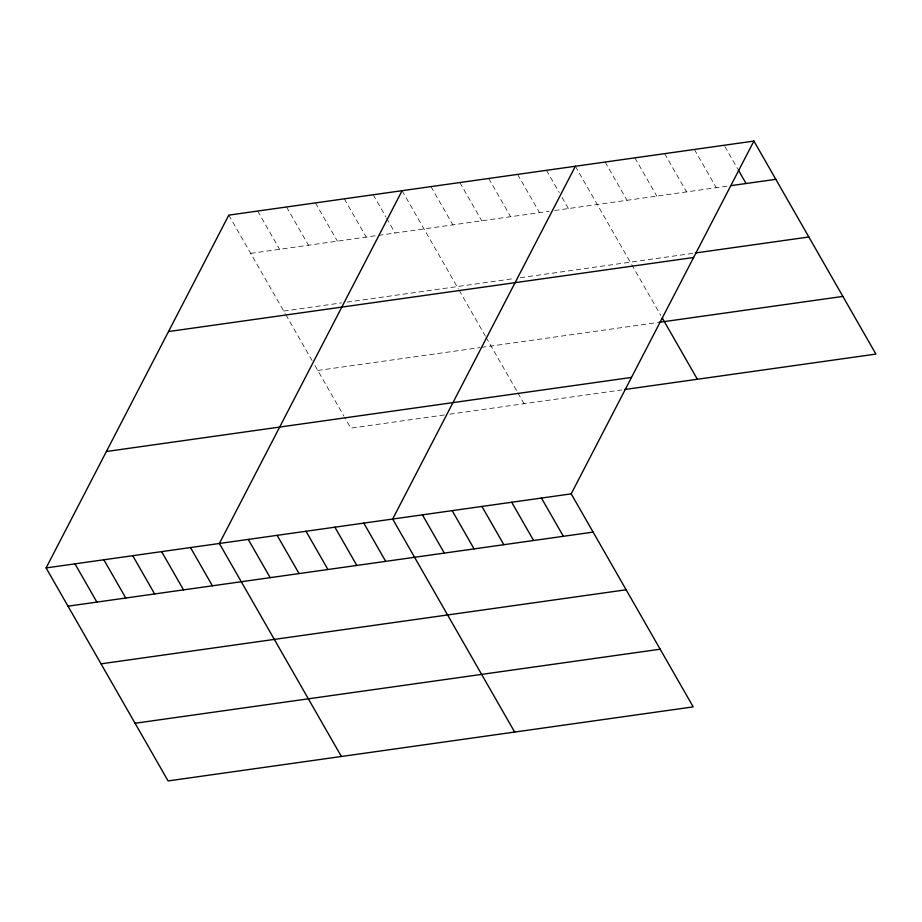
<?xml version="1.0" encoding="UTF-8"?>
<svg xmlns="http://www.w3.org/2000/svg" width="922" height="922" viewBox="0 0 922 922"><rect width="100%" height="100%" fill="white"/><g stroke="black" fill="none" stroke-linecap="round" stroke-linejoin="round"><path stroke-width="0.69" stroke-dasharray="4.61 3.46" d="M250.715 253.377L377.236 235.536M378.608 235.34L549.143 211.288M554.641 210.516L729.048 185.91M283.745 311.048L341.509 302.9M347.006 302.128L514.787 278.467M520.285 277.683L694.07 253.181M317.767 370.471L480.051 347.582M481.434 347.387L657.467 322.562M444.323 414.958L350.798 428.142L344.609 417.332M449.821 414.174L621.728 389.925M724.853 146.494L737.577 168.703M694.393 149.456L716.302 187.708M664.635 153.651L686.544 191.903M634.889 157.858L656.787 196.109M605.132 162.053L627.029 200.305M575.374 166.248L630.302 262.171M631.731 264.649L660.797 315.405M546.492 170.316L559.216 192.537M562.04 197.469L568.401 208.568M517.611 174.396L539.52 212.648M488.729 178.465L510.638 216.716M459.848 182.544L481.757 220.796M430.966 186.613L452.875 224.864M402.096 190.693L458.441 289.082M459.156 290.326L485.387 336.127M486.09 337.371L517.207 391.689M517.887 392.887L524.088 403.698M373.214 194.761L385.926 216.97M386.641 218.203L395.112 233.012M344.332 198.841L366.23 237.092M315.451 202.909L337.36 241.161M286.569 206.977L308.478 245.229M257.687 211.057L279.596 249.309M228.806 215.126L285.163 313.526M285.866 314.771L312.097 360.571M314.932 365.515L343.918 416.133"/><path stroke-width="1.38" d="M753.908 141.066L571.202 493.858L693.194 706.874L168.092 780.934L46.1 567.917L228.806 215.126L753.908 141.066L875.9 354.083L624.482 389.545M402.096 190.693L219.378 543.484L341.382 756.489M575.374 166.248L392.668 519.04L514.66 732.056M730.466 185.714L775.817 179.317M695.488 252.974L808.836 236.989M168.519 331.551L693.609 257.492M658.838 322.366L842.869 296.411M106.399 451.503L631.489 377.432M46.1 567.917L571.202 493.858M68.009 606.169L593.1 532.109M101.04 663.84L626.13 589.78M135.061 723.263L660.164 649.203M738.28 169.936L746.059 183.513M662.215 317.871L697.366 379.265M541.445 498.053L563.354 536.304M511.687 502.248L533.596 540.499M481.929 506.443L503.838 544.695M452.172 510.638L474.081 548.89M422.426 514.845L444.323 553.096M363.787 523.108L385.696 561.36M334.905 527.188L356.814 565.44M306.023 531.256L327.932 569.508M277.142 535.336L299.051 573.588M248.26 539.405L270.169 577.656M190.497 547.553L212.406 585.804M161.627 551.621L183.524 589.873M132.745 555.701L154.642 593.952M103.863 559.769L125.772 598.021M74.982 563.849L96.891 602.101"/></g></svg>
